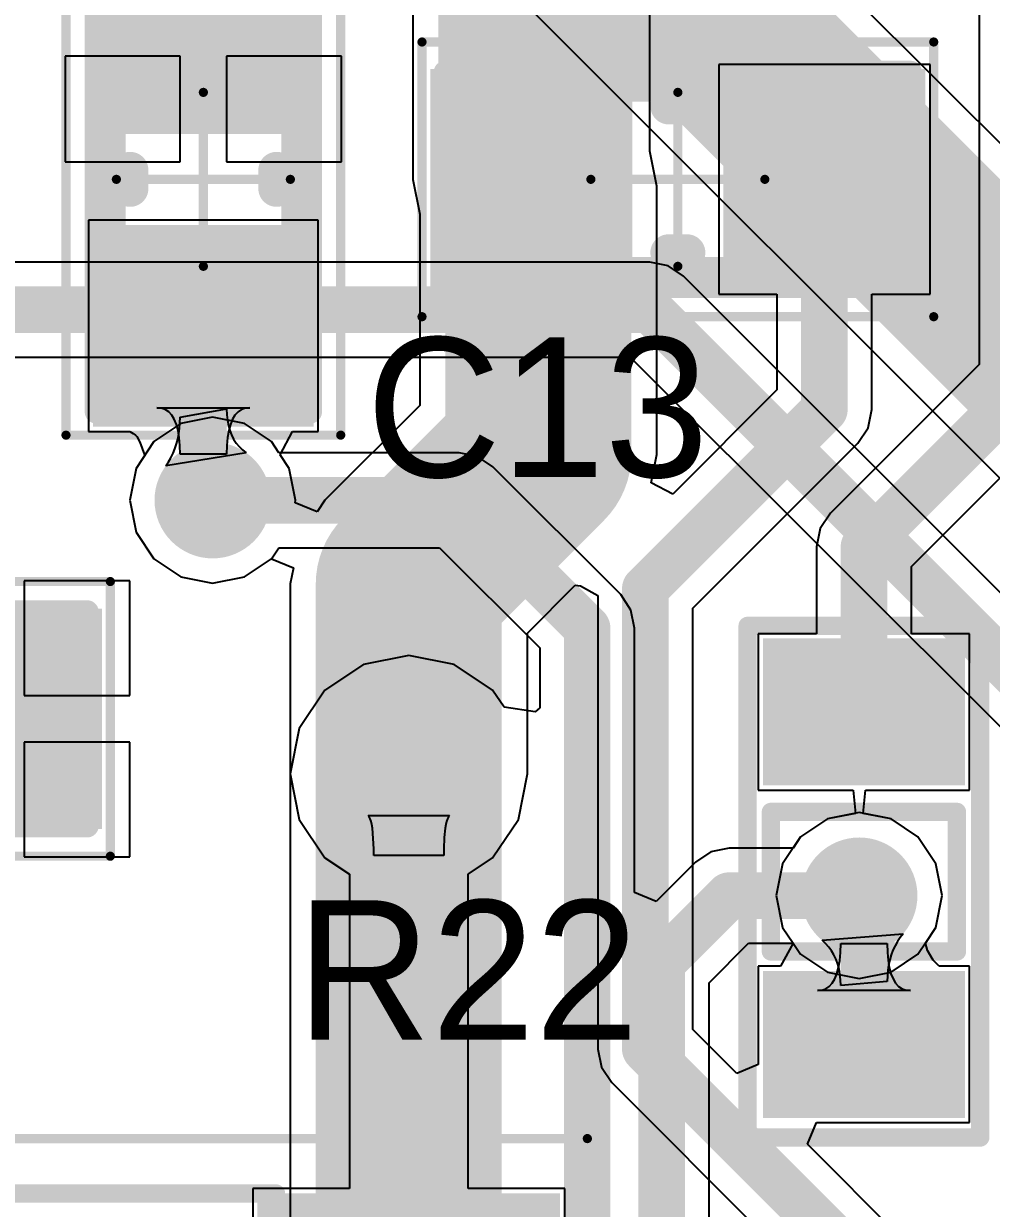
# Model space of a CAD drawing. Header units: millimetres. Extents: x 3.76 to 6.92, y 1.08 to 2.74.
# Drawn here: x 6.4144 to 6.6224, y 1.9398 to 2.1945 of the extents above; entities that cross this region are included whole.
import ezdxf

# ---------------------------------------------------------------- set-up
doc = ezdxf.new("R2010")
doc.units = ezdxf.units.MM
doc.header["$MEASUREMENT"] = 0
for name, color, linetype in [('BottomLayer', 5, 'Continuous'), ('Mechanical13', 56, 'Continuous'), ('Mechanical15', 56, 'Continuous'), ('MultiLayer', 9, 'Continuous'), ('TopLayer', 1, 'Continuous'), ('TopOverlay', 2, 'Continuous'), ('TopPaste', 8, 'Continuous'), ('TopSolder', 216, 'Continuous'), ('ViaHoleLayer', 16, 'Continuous')]:
    doc.layers.add(name, color=color, linetype=linetype)

# ---------------------------------------------------------------- blocks, each defined once
blk = doc.blocks.new('RES_SMD_0603_21')
at = {"layer": 'TopLayer'}
for points in [[(-0.04681, -0.01772), (-0.02319, -0.01772), (-0.04681, 0.01772), (-0.02319, 0.01772)], [(0.02468, -0.01771), (0.0483, -0.01771), (0.02468, 0.01772), (0.0483, 0.01772)]]:
    blk.add_solid(points, dxfattribs=at)
at = {"layer": 'TopOverlay', "const_width": 0.00394}
for points in [[(-0.055, 0.025), (0.055, 0.025)], [(-0.055, 0.025), (-0.055, -0.025)], [(0.055, 0.025), (0.055, -0.025)], [(-0.015, 0.02), (0.015, 0.02)], [(-0.015, 0.02), (-0.015, -0.02)], [(0.015, 0.02), (0.015, -0.02)], [(-0.015, -0.02), (0.015, -0.02)], [(-0.055, -0.025), (0.035, -0.025)], [(0.035, -0.025), (0.055, -0.025)]]:
    blk.add_lwpolyline(points, dxfattribs=at)
at = {"layer": 'TopOverlay', "const_width": 0.00197}
for points in [[(-0.05599, 0.025, 1), (-0.05402, 0.025, 1)], [(-0.05599, 0.025, 1), (-0.05402, 0.025, 1)], [(0.05401, 0.025, 1), (0.05598, 0.025, 1)], [(0.05401, 0.025, 1), (0.05598, 0.025, 1)], [(-0.01599, 0.02, 1), (-0.01402, 0.02, 1)], [(-0.01599, 0.02, 1), (-0.01402, 0.02, 1)], [(0.01401, 0.02, 1), (0.01598, 0.02, 1)], [(0.01401, 0.02, 1), (0.01598, 0.02, 1)], [(-0.01599, -0.02, 1), (-0.01402, -0.02, 1)], [(-0.01599, -0.02, 1), (-0.01402, -0.02, 1)], [(0.01401, -0.02, 1), (0.01598, -0.02, 1)], [(0.01401, -0.02, 1), (0.01598, -0.02, 1)], [(-0.05599, -0.025, 1), (-0.05402, -0.025, 1)], [(-0.05599, -0.025, 1), (-0.05402, -0.025, 1)], [(0.03401, -0.025, 1), (0.03598, -0.025, 1)], [(0.03401, -0.025, 1), (0.03598, -0.025, 1)], [(0.05401, -0.025, 1), (0.05598, -0.025, 1)], [(0.05401, -0.025, 1), (0.05598, -0.025, 1)]]:
    blk.add_lwpolyline(points, format="xyb", close=True, dxfattribs=at)
at = {"layer": 'TopPaste'}
for points in [[(-0.04681, -0.01772), (-0.02319, -0.01772), (-0.04681, 0.01772), (-0.02319, 0.01772)], [(0.02468, -0.01771), (0.0483, -0.01771), (0.02468, 0.01772), (0.0483, 0.01772)]]:
    blk.add_solid(points, dxfattribs=at)
at = {"layer": 'TopSolder'}
for points in [[(-0.05081, -0.02172), (-0.01919, -0.02172), (-0.05081, 0.02172), (-0.01919, 0.02172)], [(0.02068, -0.02171), (0.0523, -0.02171), (0.02068, 0.02172), (0.0523, 0.02172)]]:
    blk.add_solid(points, dxfattribs=at)
blk = doc.blocks.new('SOP65P640X110_21N_49')
at = {"layer": 'Mechanical13', "const_width": 0.00394}
for points in [[(-0.08661, 0.12795), (0.08661, 0.12795)], [(0.08661, -0.12795), (0.08661, 0.12795)]]:
    blk.add_lwpolyline(points, dxfattribs=at)
at = {"layer": 'Mechanical13', "const_width": 0.00197}
blk.add_lwpolyline([(0.08563, 0.12795, 1), (0.0876, 0.12795, 1)], format="xyb", close=True, dxfattribs=at)
blk.add_lwpolyline([(0.08563, 0.12795, 1), (0.0876, 0.12795, 1)], format="xyb", close=True, dxfattribs=at)
at = {"layer": 'Mechanical15', "const_width": 0.00197}
for points in [[(-0.15354, 0.13976), (0.15354, 0.13976)], [(0.15354, -0.13976), (0.15354, 0.13976)]]:
    blk.add_lwpolyline(points, dxfattribs=at)
at = {"layer": 'Mechanical15', "const_width": 0.000984}
blk.add_lwpolyline([(0.15305, 0.13976, 1), (0.15404, 0.13976, 1)], format="xyb", close=True, dxfattribs=at)
blk.add_lwpolyline([(0.15305, 0.13976, 1), (0.15404, 0.13976, 1)], format="xyb", close=True, dxfattribs=at)
at = {"layer": 'TopSolder'}
blk.add_solid([(0.08261, 0.1023), (0.1477, 0.1023), (0.08261, 0.12802), (0.1477, 0.12802)], dxfattribs=at)
blk = doc.blocks.new('CN_SMD_0603_60')
at = {"layer": 'Mechanical13', "const_width": 0.00394}
for points in [[(-0.03445, -0.0187), (-0.03445, 0.0187)], [(-0.03445, 0.0187), (0.03445, 0.0187)], [(0.03445, -0.0187), (0.03445, 0.0187)], [(-0.03445, -0.0187), (0.03445, -0.0187)]]:
    blk.add_lwpolyline(points, dxfattribs=at)
at = {"layer": 'Mechanical13', "const_width": 0.00197}
for points in [[(-0.03543, 0.0187, 1), (-0.03346, 0.0187, 1)], [(-0.03543, 0.0187, 1), (-0.03346, 0.0187, 1)], [(0.03346, 0.0187, 1), (0.03543, 0.0187, 1)], [(0.03346, 0.0187, 1), (0.03543, 0.0187, 1)], [(-0.03543, -0.0187, 1), (-0.03346, -0.0187, 1)], [(-0.03543, -0.0187, 1), (-0.03346, -0.0187, 1)], [(0.03346, -0.0187, 1), (0.03543, -0.0187, 1)], [(0.03346, -0.0187, 1), (0.03543, -0.0187, 1)]]:
    blk.add_lwpolyline(points, format="xyb", close=True, dxfattribs=at)
at = {"layer": 'Mechanical15', "const_width": 0.00197}
for points in [[(-0.055, -0.02953), (-0.055, 0.02953)], [(-0.055, 0.02953), (0.055, 0.02953)], [(0.055, -0.02953), (0.055, 0.02953)], [(0, -0.0187), (0, 0.0187)], [(-0.0187, 0), (0.0187, 0)], [(-0.055, -0.02953), (0.055, -0.02953)]]:
    blk.add_lwpolyline(points, dxfattribs=at)
at = {"layer": 'Mechanical15', "const_width": 0.000984}
for points in [[(-0.05549, 0.02953, 1), (-0.05451, 0.02953, 1)], [(-0.05549, 0.02953, 1), (-0.05451, 0.02953, 1)], [(0.05451, 0.02953, 1), (0.05549, 0.02953, 1)], [(0.05451, 0.02953, 1), (0.05549, 0.02953, 1)], [(-0.00049, 0.0187, 1), (0.00049, 0.0187, 1)], [(-0.01919, 0, 1), (-0.01821, 0, 1)], [(0.01821, 0, 1), (0.01919, 0, 1)], [(-0.00049, -0.0187, 1), (0.00049, -0.0187, 1)], [(-0.05549, -0.02953, 1), (-0.05451, -0.02953, 1)], [(-0.05549, -0.02953, 1), (-0.05451, -0.02953, 1)], [(0.05451, -0.02953, 1), (0.05549, -0.02953, 1)], [(0.05451, -0.02953, 1), (0.05549, -0.02953, 1)]]:
    blk.add_lwpolyline(points, format="xyb", close=True, dxfattribs=at)
at = {"layer": 'TopLayer'}
for points in [[(-0.01378, -0.01969), (-0.01378, 0.01969), (-0.04921, -0.01969), (-0.04921, 0.01969)], [(0.04921, -0.01969), (0.04921, 0.01969), (0.01378, -0.01969), (0.01378, 0.01969)]]:
    blk.add_solid(points, dxfattribs=at)
at = {"layer": 'TopOverlay'}
for points, const_width in [([(-0.05, -0.023), (-0.05, 0.023)], 0.005), ([(-0.05, 0.023), (0.05, 0.023)], 0.005), ([(0.05, -0.023), (0.05, 0.023)], 0.005), ([(-0.00197, 0.01575), (0.00197, 0.01575)], 0.00787), ([(-0.00197, -0.01575), (0.00197, -0.01575)], 0.00787), ([(-0.05, -0.023), (0.05, -0.023)], 0.005)]:
    blk.add_lwpolyline(points, dxfattribs=dict(at, const_width=const_width))
for points, const_width in [([(-0.05125, 0.023, 1), (-0.04875, 0.023, 1)], 0.0025), ([(-0.05125, 0.023, 1), (-0.04875, 0.023, 1)], 0.0025), ([(0.04875, 0.023, 1), (0.05125, 0.023, 1)], 0.0025), ([(0.04875, 0.023, 1), (0.05125, 0.023, 1)], 0.0025), ([(-0.00394, 0.01575, 1), (0, 0.01575, 1)], 0.00394), ([(0, 0.01575, 1), (0.00394, 0.01575, 1)], 0.00394), ([(-0.00394, -0.01575, 1), (0, -0.01575, 1)], 0.00394), ([(0, -0.01575, 1), (0.00394, -0.01575, 1)], 0.00394), ([(-0.05125, -0.023, 1), (-0.04875, -0.023, 1)], 0.0025), ([(-0.05125, -0.023, 1), (-0.04875, -0.023, 1)], 0.0025), ([(0.04875, -0.023, 1), (0.05125, -0.023, 1)], 0.0025), ([(0.04875, -0.023, 1), (0.05125, -0.023, 1)], 0.0025)]:
    blk.add_lwpolyline(points, format="xyb", close=True, dxfattribs=dict(at, const_width=const_width))
at = {"layer": 'TopPaste'}
for points in [[(-0.01378, -0.01969), (-0.01378, 0.01969), (-0.04921, -0.01969), (-0.04921, 0.01969)], [(0.04921, -0.01969), (0.04921, 0.01969), (0.01378, -0.01969), (0.01378, 0.01969)]]:
    blk.add_solid(points, dxfattribs=at)
at = {"layer": 'TopSolder'}
for points in [[(-0.00978, -0.02369), (-0.00978, 0.02369), (-0.05321, -0.02369), (-0.05321, 0.02369)], [(0.05321, -0.02369), (0.05321, 0.02369), (0.00978, -0.02369), (0.00978, 0.02369)]]:
    blk.add_solid(points, dxfattribs=at)
blk = doc.blocks.new('CN_SMD_0603_63')
at = {"layer": 'Mechanical13', "const_width": 0.00394}
for points in [[(-0.03445, -0.0187), (-0.03445, 0.0187)], [(0.03445, 0.0187), (-0.03445, 0.0187)], [(0.03445, -0.0187), (0.03445, 0.0187)], [(0.03445, -0.0187), (-0.03445, -0.0187)]]:
    blk.add_lwpolyline(points, dxfattribs=at)
at = {"layer": 'Mechanical13', "const_width": 0.00197}
for points in [[(-0.03543, 0.0187, 1), (-0.03346, 0.0187, 1)], [(-0.03543, 0.0187, 1), (-0.03346, 0.0187, 1)], [(0.03346, 0.0187, 1), (0.03543, 0.0187, 1)], [(0.03346, 0.0187, 1), (0.03543, 0.0187, 1)], [(-0.03543, -0.0187, 1), (-0.03346, -0.0187, 1)], [(-0.03543, -0.0187, 1), (-0.03346, -0.0187, 1)], [(0.03346, -0.0187, 1), (0.03543, -0.0187, 1)], [(0.03346, -0.0187, 1), (0.03543, -0.0187, 1)]]:
    blk.add_lwpolyline(points, format="xyb", close=True, dxfattribs=at)
at = {"layer": 'Mechanical15', "const_width": 0.00197}
for points in [[(-0.055, -0.02953), (-0.055, 0.02953)], [(0.055, 0.02953), (-0.055, 0.02953)], [(0.055, -0.02953), (0.055, 0.02953)], [(0, -0.0187), (0, 0.0187)], [(0.0187, 0), (-0.0187, 0)], [(0.055, -0.02953), (-0.055, -0.02953)]]:
    blk.add_lwpolyline(points, dxfattribs=at)
at = {"layer": 'Mechanical15', "const_width": 0.000984}
for points in [[(-0.05549, 0.02953, 1), (-0.05451, 0.02953, 1)], [(-0.05549, 0.02953, 1), (-0.05451, 0.02953, 1)], [(0.05451, 0.02953, 1), (0.05549, 0.02953, 1)], [(0.05451, 0.02953, 1), (0.05549, 0.02953, 1)], [(-0.00049, 0.0187, 1), (0.00049, 0.0187, 1)], [(-0.01919, 0, 1), (-0.01821, 0, 1)], [(0.01821, 0, 1), (0.01919, 0, 1)], [(-0.00049, -0.0187, 1), (0.00049, -0.0187, 1)], [(-0.05549, -0.02953, 1), (-0.05451, -0.02953, 1)], [(-0.05549, -0.02953, 1), (-0.05451, -0.02953, 1)], [(0.05451, -0.02953, 1), (0.05549, -0.02953, 1)], [(0.05451, -0.02953, 1), (0.05549, -0.02953, 1)]]:
    blk.add_lwpolyline(points, format="xyb", close=True, dxfattribs=at)
at = {"layer": 'TopLayer'}
for points in [[(-0.01378, -0.01969), (-0.01378, 0.01969), (-0.04921, -0.01969), (-0.04921, 0.01969)], [(0.04921, -0.01969), (0.04921, 0.01969), (0.01378, -0.01969), (0.01378, 0.01969)]]:
    blk.add_solid(points, dxfattribs=at)
at = {"layer": 'TopOverlay'}
for points, const_width in [([(-0.05, -0.023), (-0.05, 0.023)], 0.005), ([(0.05, 0.023), (-0.05, 0.023)], 0.005), ([(0.05, -0.023), (0.05, 0.023)], 0.005), ([(0.00197, 0.01575), (-0.00197, 0.01575)], 0.00787), ([(0.00197, -0.01575), (-0.00197, -0.01575)], 0.00787), ([(0.05, -0.023), (-0.05, -0.023)], 0.005)]:
    blk.add_lwpolyline(points, dxfattribs=dict(at, const_width=const_width))
for points, const_width in [([(-0.05125, 0.023, 1), (-0.04875, 0.023, 1)], 0.0025), ([(-0.05125, 0.023, 1), (-0.04875, 0.023, 1)], 0.0025), ([(0.04875, 0.023, 1), (0.05125, 0.023, 1)], 0.0025), ([(0.04875, 0.023, 1), (0.05125, 0.023, 1)], 0.0025), ([(-0.00394, 0.01575, 1), (0, 0.01575, 1)], 0.00394), ([(0, 0.01575, 1), (0.00394, 0.01575, 1)], 0.00394), ([(-0.00394, -0.01575, 1), (0, -0.01575, 1)], 0.00394), ([(0, -0.01575, 1), (0.00394, -0.01575, 1)], 0.00394), ([(-0.05125, -0.023, 1), (-0.04875, -0.023, 1)], 0.0025), ([(-0.05125, -0.023, 1), (-0.04875, -0.023, 1)], 0.0025), ([(0.04875, -0.023, 1), (0.05125, -0.023, 1)], 0.0025), ([(0.04875, -0.023, 1), (0.05125, -0.023, 1)], 0.0025)]:
    blk.add_lwpolyline(points, format="xyb", close=True, dxfattribs=dict(at, const_width=const_width))
at = {"layer": 'TopPaste'}
for points in [[(-0.01378, -0.01969), (-0.01378, 0.01969), (-0.04921, -0.01969), (-0.04921, 0.01969)], [(0.04921, -0.01969), (0.04921, 0.01969), (0.01378, -0.01969), (0.01378, 0.01969)]]:
    blk.add_solid(points, dxfattribs=at)
at = {"layer": 'TopSolder'}
for points in [[(-0.00978, -0.02369), (-0.00978, 0.02369), (-0.05321, -0.02369), (-0.05321, 0.02369)], [(0.05321, -0.02369), (0.05321, 0.02369), (0.00978, -0.02369), (0.00978, 0.02369)]]:
    blk.add_solid(points, dxfattribs=at)
blk = doc.blocks.new('CN_SMD_0603_69')
at = {"layer": 'Mechanical13', "const_width": 0.00394}
for points in [[(-0.03445, -0.0187), (-0.03445, 0.0187)], [(-0.03445, 0.0187), (0.03445, 0.0187)], [(0.03445, -0.0187), (0.03445, 0.0187)], [(-0.03445, -0.0187), (0.03445, -0.0187)]]:
    blk.add_lwpolyline(points, dxfattribs=at)
at = {"layer": 'Mechanical13', "const_width": 0.00197}
for points in [[(-0.03543, 0.0187, 1), (-0.03346, 0.0187, 1)], [(-0.03543, 0.0187, 1), (-0.03346, 0.0187, 1)], [(0.03346, 0.0187, 1), (0.03543, 0.0187, 1)], [(0.03346, 0.0187, 1), (0.03543, 0.0187, 1)], [(-0.03543, -0.0187, 1), (-0.03346, -0.0187, 1)], [(-0.03543, -0.0187, 1), (-0.03346, -0.0187, 1)], [(0.03346, -0.0187, 1), (0.03543, -0.0187, 1)], [(0.03346, -0.0187, 1), (0.03543, -0.0187, 1)]]:
    blk.add_lwpolyline(points, format="xyb", close=True, dxfattribs=at)
at = {"layer": 'Mechanical15', "const_width": 0.00197}
for points in [[(-0.055, -0.02953), (-0.055, 0.02953)], [(-0.055, 0.02953), (0.055, 0.02953)], [(0.055, -0.02953), (0.055, 0.02953)], [(0, -0.0187), (0, 0.0187)], [(-0.0187, 0), (0.0187, 0)], [(-0.055, -0.02953), (0.055, -0.02953)]]:
    blk.add_lwpolyline(points, dxfattribs=at)
at = {"layer": 'Mechanical15', "const_width": 0.000984}
for points in [[(-0.05549, 0.02953, 1), (-0.05451, 0.02953, 1)], [(-0.05549, 0.02953, 1), (-0.05451, 0.02953, 1)], [(0.05451, 0.02953, 1), (0.05549, 0.02953, 1)], [(0.05451, 0.02953, 1), (0.05549, 0.02953, 1)], [(-0.00049, 0.0187, 1), (0.00049, 0.0187, 1)], [(-0.01919, 0, 1), (-0.01821, 0, 1)], [(0.01821, 0, 1), (0.01919, 0, 1)], [(-0.00049, -0.0187, 1), (0.00049, -0.0187, 1)], [(-0.05549, -0.02953, 1), (-0.05451, -0.02953, 1)], [(-0.05549, -0.02953, 1), (-0.05451, -0.02953, 1)], [(0.05451, -0.02953, 1), (0.05549, -0.02953, 1)], [(0.05451, -0.02953, 1), (0.05549, -0.02953, 1)]]:
    blk.add_lwpolyline(points, format="xyb", close=True, dxfattribs=at)
at = {"layer": 'TopLayer'}
for points in [[(-0.01378, -0.01969), (-0.01378, 0.01969), (-0.04921, -0.01969), (-0.04921, 0.01969)], [(0.04921, -0.01969), (0.04921, 0.01969), (0.01378, -0.01969), (0.01378, 0.01969)]]:
    blk.add_solid(points, dxfattribs=at)
at = {"layer": 'TopOverlay'}
for points, const_width in [([(-0.05, -0.023), (-0.05, 0.023)], 0.005), ([(-0.05, 0.023), (0.05, 0.023)], 0.005), ([(0.05, -0.023), (0.05, 0.023)], 0.005), ([(-0.00197, 0.01575), (0.00197, 0.01575)], 0.00787), ([(-0.00197, -0.01575), (0.00197, -0.01575)], 0.00787), ([(-0.05, -0.023), (0.05, -0.023)], 0.005)]:
    blk.add_lwpolyline(points, dxfattribs=dict(at, const_width=const_width))
for points, const_width in [([(-0.05125, 0.023, 1), (-0.04875, 0.023, 1)], 0.0025), ([(-0.05125, 0.023, 1), (-0.04875, 0.023, 1)], 0.0025), ([(0.04875, 0.023, 1), (0.05125, 0.023, 1)], 0.0025), ([(0.04875, 0.023, 1), (0.05125, 0.023, 1)], 0.0025), ([(-0.00394, 0.01575, 1), (0, 0.01575, 1)], 0.00394), ([(0, 0.01575, 1), (0.00394, 0.01575, 1)], 0.00394), ([(-0.00394, -0.01575, 1), (0, -0.01575, 1)], 0.00394), ([(0, -0.01575, 1), (0.00394, -0.01575, 1)], 0.00394), ([(-0.05125, -0.023, 1), (-0.04875, -0.023, 1)], 0.0025), ([(-0.05125, -0.023, 1), (-0.04875, -0.023, 1)], 0.0025), ([(0.04875, -0.023, 1), (0.05125, -0.023, 1)], 0.0025), ([(0.04875, -0.023, 1), (0.05125, -0.023, 1)], 0.0025)]:
    blk.add_lwpolyline(points, format="xyb", close=True, dxfattribs=dict(at, const_width=const_width))
at = {"layer": 'TopPaste'}
for points in [[(-0.01378, -0.01969), (-0.01378, 0.01969), (-0.04921, -0.01969), (-0.04921, 0.01969)], [(0.04921, -0.01969), (0.04921, 0.01969), (0.01378, -0.01969), (0.01378, 0.01969)]]:
    blk.add_solid(points, dxfattribs=at)
at = {"layer": 'TopSolder'}
for points in [[(-0.00978, -0.02369), (-0.00978, 0.02369), (-0.05321, -0.02369), (-0.05321, 0.02369)], [(0.05321, -0.02369), (0.05321, 0.02369), (0.00978, -0.02369), (0.00978, 0.02369)]]:
    blk.add_solid(points, dxfattribs=at)

msp = doc.modelspace()

# ---------------------------------------------------------------- linework, layer by layer
at = {"layer": 'BottomLayer'}
for p, q in [((6.72913, 2.06392), (6.47602, 2.31702)), ((6.44744, 2.27351), (6.69308, 2.02787)), ((6.549, 2.1432), (6.362, 2.1432)), ((6.5529, 2.14242), (6.549, 2.1432)), ((6.55621, 2.14021), (6.5529, 2.14242)), ((6.68822, 2.0082), (6.55621, 2.14021)), ((6.36622, 2.1228), (6.54478, 2.1228)), ((6.54478, 2.1228), (6.67679, 1.99079)), ((6.455, 2.10984), (6.44817, 2.10848)), ((6.46183, 2.10848), (6.455, 2.10984)), ((6.44817, 2.10848), (6.44238, 2.10462)), ((6.46762, 2.10462), (6.46183, 2.10848)), ((6.44238, 2.10462), (6.43852, 2.09883)), ((6.46923, 2.1022), (6.46762, 2.10462)), ((6.508, 2.1022), (6.46923, 2.1022)), ((6.5119, 2.10142), (6.508, 2.1022)), ((6.51521, 2.09921), (6.5119, 2.10142)), ((6.43852, 2.09883), (6.43716, 2.092)), ((6.54271, 2.07171), (6.51521, 2.09921)), ((6.43716, 2.092), (6.43852, 2.08517)), ((6.43852, 2.08517), (6.44238, 2.07938)), ((6.46762, 2.07938), (6.46923, 2.0818)), ((6.46923, 2.0818), (6.50378, 2.0818)), ((6.50378, 2.0818), (6.5253, 2.06028)), ((6.44238, 2.07938), (6.44817, 2.07552)), ((6.46183, 2.07552), (6.46762, 2.07938)), ((6.44817, 2.07552), (6.455, 2.07416)), ((6.455, 2.07416), (6.46183, 2.07552)), ((6.54492, 2.0684), (6.54271, 2.07171)), ((6.5457, 2.0645), (6.54492, 2.0684)), ((6.5457, 2.00765), (6.5457, 2.0645)), ((6.49716, 2.05865), (6.4874, 2.05671)), ((6.50691, 2.05671), (6.49716, 2.05865)), ((6.5253, 2.06028), (6.5253, 2.04737)), ((6.4874, 2.05671), (6.47913, 2.05118)), ((6.51518, 2.05118), (6.50691, 2.05671)), ((6.47913, 2.05118), (6.47361, 2.04291)), ((6.51764, 2.04751), (6.51518, 2.05118)), ((6.5243, 2.04653), (6.51764, 2.04751)), ((6.5253, 2.04737), (6.5243, 2.04653)), ((6.47361, 2.04291), (6.47167, 2.03316)), ((6.47167, 2.03316), (6.47167, 1.78684)), ((6.594, 2.02484), (6.58717, 2.02348)), ((6.60083, 2.02348), (6.594, 2.02484)), ((6.58717, 2.02348), (6.58138, 2.01962)), ((6.60662, 2.01962), (6.60083, 2.02348)), ((6.566, 2.0172), (6.5621, 2.01642)), ((6.57977, 2.0172), (6.566, 2.0172)), ((6.58138, 2.01962), (6.57977, 2.0172)), ((6.61048, 2.01383), (6.60662, 2.01962)), ((6.5621, 2.01642), (6.55879, 2.01421)), ((6.55879, 2.01421), (6.55032, 2.00573)), ((6.61184, 2.007), (6.61048, 2.01383)), ((6.55032, 2.00573), (6.5457, 2.00765)), ((6.61048, 2.00017), (6.61184, 2.007)), ((6.60662, 1.99438), (6.61048, 2.00017)), ((6.5617, 1.98828), (6.57022, 1.9968)), ((6.57022, 1.9968), (6.57977, 1.9968)), ((6.57977, 1.9968), (6.58138, 1.99438)), ((6.58138, 1.99438), (6.58717, 1.99052)), ((6.60083, 1.99052), (6.60662, 1.99438)), ((6.58717, 1.99052), (6.594, 1.98916)), ((6.594, 1.98916), (6.60083, 1.99052)), ((6.5617, 1.92317), (6.5617, 1.98828))]:
    msp.add_line(p, q, dxfattribs=at)
for points, const_width in [([(6.458, 2.299), (6.7111, 2.0459)], 0.04), ([(6.362, 2.133), (6.549, 2.133)], 0.01), ([(6.549, 2.133), (6.684, 1.998)], 0.01), ([(6.455, 2.092), (6.508, 2.092)], 0.01), ([(6.508, 2.092), (6.5355, 2.0645)], 0.01), ([(6.5355, 1.88864), (6.5355, 2.0645)], 0.01), ([(6.49716, 1.78684), (6.49716, 2.03316)], 0.04), ([(6.5515, 1.9925), (6.566, 2.007)], 0.01), ([(6.566, 2.007), (6.594, 2.007)], 0.01), ([(6.5515, 1.89527), (6.5515, 1.9925)], 0.01)]:
    msp.add_lwpolyline(points, dxfattribs=dict(at, const_width=const_width))
for points, const_width in [([(6.5465, 2.133, 1), (6.5515, 2.133, 1)], 0.005), ([(6.5465, 2.133, 1), (6.5515, 2.133, 1)], 0.005), ([(6.44875, 2.092, 1), (6.46125, 2.092, 1)], 0.0125), ([(6.4525, 2.092, 1), (6.4575, 2.092, 1)], 0.005), ([(6.5055, 2.092, 1), (6.5105, 2.092, 1)], 0.005), ([(6.5055, 2.092, 1), (6.5105, 2.092, 1)], 0.005), ([(6.533, 2.0645, 1), (6.538, 2.0645, 1)], 0.005), ([(6.533, 2.0645, 1), (6.538, 2.0645, 1)], 0.005), ([(6.48716, 2.03316, 1), (6.50716, 2.03316, 1)], 0.02), ([(6.49091, 2.03316, 1), (6.50341, 2.03316, 1)], 0.0125), ([(6.58775, 2.007, 1), (6.60025, 2.007, 1)], 0.0125), ([(6.5635, 2.007, 1), (6.5685, 2.007, 1)], 0.005), ([(6.5635, 2.007, 1), (6.5685, 2.007, 1)], 0.005), ([(6.5915, 2.007, 1), (6.5965, 2.007, 1)], 0.005), ([(6.549, 1.9925, 1), (6.554, 1.9925, 1)], 0.005), ([(6.549, 1.9925, 1), (6.554, 1.9925, 1)], 0.005)]:
    msp.add_lwpolyline(points, format="xyb", close=True, dxfattribs=dict(at, const_width=const_width))
at = {"layer": 'MultiLayer', "const_width": 0.0125}
for points in [[(6.44875, 2.092, 1), (6.46125, 2.092, 1)], [(6.49091, 2.03316, 1), (6.50341, 2.03316, 1)], [(6.58775, 2.007, 1), (6.60025, 2.007, 1)]]:
    msp.add_lwpolyline(points, format="xyb", close=True, dxfattribs=at)
at = {"layer": 'TopLayer'}
for p, q in [((6.49801, 2.2335), (6.49801, 2.161)), ((6.6198, 2.224), (6.6198, 2.12122)), ((6.54899, 2.16703), (6.54899, 2.22295)), ((6.448, 2.1875), (6.42331, 2.1875)), ((6.42331, 2.1875), (6.42331, 2.16478)), ((6.448, 2.16478), (6.448, 2.1875)), ((6.48268, 2.1875), (6.458, 2.1875)), ((6.458, 2.1875), (6.458, 2.16478)), ((6.48268, 2.16478), (6.48268, 2.1875)), ((6.60921, 2.18569), (6.56378, 2.18569)), ((6.56378, 2.18569), (6.56378, 2.13632)), ((6.60921, 2.13632), (6.60921, 2.18569)), ((6.55049, 2.1595), (6.54899, 2.16703)), ((6.42331, 2.16478), (6.448, 2.16478)), ((6.458, 2.16478), (6.48268, 2.16478)), ((6.49801, 2.161), (6.49951, 2.15348)), ((6.55049, 2.10184), (6.55049, 2.1595)), ((6.47768, 2.15222), (6.42831, 2.15222)), ((6.42831, 2.15222), (6.42831, 2.10679)), ((6.47768, 2.10679), (6.47768, 2.15222)), ((6.49951, 2.15348), (6.49951, 2.1124)), ((6.56378, 2.13632), (6.5763, 2.13632)), ((6.5763, 2.13632), (6.5763, 2.11572)), ((6.59669, 2.1115), (6.59669, 2.13632)), ((6.59669, 2.13632), (6.60921, 2.13632)), ((6.6198, 2.12122), (6.58779, 2.08921)), ((6.5763, 2.11572), (6.55389, 2.09331)), ((6.44395, 2.11181), (6.443, 2.11191)), ((6.443, 2.11191), (6.463, 2.11191)), ((6.4448, 2.11151), (6.44395, 2.11181)), ((6.44555, 2.11101), (6.4448, 2.11151)), ((6.448, 2.10986), (6.458, 2.11163)), ((6.458, 2.11163), (6.45804, 2.11038)), ((6.4612, 2.11151), (6.46045, 2.11101)), ((6.46205, 2.11181), (6.4612, 2.11151)), ((6.463, 2.11191), (6.46205, 2.11181)), ((6.49951, 2.1124), (6.47913, 2.09202)), ((6.59592, 2.10759), (6.59669, 2.1115)), ((6.4462, 2.11031), (6.44555, 2.11101)), ((6.44675, 2.10941), (6.4462, 2.11031)), ((6.4472, 2.10831), (6.44675, 2.10941)), ((6.44797, 2.10862), (6.448, 2.10986)), ((6.45804, 2.11038), (6.45817, 2.10919)), ((6.45817, 2.10919), (6.45838, 2.10808)), ((6.45925, 2.10941), (6.4588, 2.10831)), ((6.4598, 2.11031), (6.45925, 2.10941)), ((6.46045, 2.11101), (6.4598, 2.11031)), ((6.60519, 2.07777), (6.63721, 2.10979)), ((6.42831, 2.10679), (6.43715, 2.10679)), ((6.43715, 2.10679), (6.43718, 2.10678)), ((6.43718, 2.10678), (6.43791, 2.10637)), ((6.43791, 2.10637), (6.4384, 2.10598)), ((6.44755, 2.10701), (6.4472, 2.10831)), ((6.4478, 2.10551), (6.44755, 2.10701)), ((6.44772, 2.10628), (6.44788, 2.10743)), ((6.44788, 2.10743), (6.44797, 2.10862)), ((6.45845, 2.10701), (6.4582, 2.10551)), ((6.45838, 2.10808), (6.45867, 2.10703)), ((6.4588, 2.10831), (6.45845, 2.10701)), ((6.45867, 2.10703), (6.45905, 2.10605)), ((6.46951, 2.10179), (6.47218, 2.10679)), ((6.47218, 2.10679), (6.47768, 2.10679)), ((6.59371, 2.10429), (6.59592, 2.10759)), ((6.4384, 2.10598), (6.43867, 2.10568)), ((6.43867, 2.10568), (6.43932, 2.10452)), ((6.43932, 2.10452), (6.44032, 2.10179)), ((6.4469, 2.10308), (6.44723, 2.1041)), ((6.44723, 2.1041), (6.44751, 2.10517)), ((6.44751, 2.10517), (6.44772, 2.10628)), ((6.44795, 2.10381), (6.4478, 2.10551)), ((6.448, 2.10191), (6.44795, 2.10381)), ((6.45805, 2.10381), (6.458, 2.10191)), ((6.4582, 2.10551), (6.45805, 2.10381)), ((6.45905, 2.10605), (6.45951, 2.10515)), ((6.45951, 2.10515), (6.46006, 2.10431)), ((6.46006, 2.10431), (6.46069, 2.10354)), ((6.5582, 2.06878), (6.59371, 2.10429)), ((6.44025, 2.10142), (6.43852, 2.09883)), ((6.44032, 2.10179), (6.44025, 2.10142)), ((6.46221, 2.10221), (6.44493, 2.09941)), ((6.44604, 2.10116), (6.4465, 2.1021)), ((6.4465, 2.1021), (6.4469, 2.10308)), ((6.458, 2.10191), (6.448, 2.10191)), ((6.46069, 2.10354), (6.46141, 2.10284)), ((6.46141, 2.10284), (6.46221, 2.10221)), ((6.47148, 2.09883), (6.46951, 2.10179)), ((6.54928, 2.09577), (6.55049, 2.10184)), ((6.43852, 2.09883), (6.43716, 2.092)), ((6.44493, 2.09941), (6.44552, 2.10027)), ((6.44552, 2.10027), (6.44604, 2.10116)), ((6.47284, 2.092), (6.47148, 2.09883)), ((6.55389, 2.09331), (6.54928, 2.09577)), ((6.43716, 2.092), (6.43852, 2.08517)), ((6.47273, 2.09144), (6.47284, 2.092)), ((6.47744, 2.08949), (6.47273, 2.09144)), ((6.47913, 2.09202), (6.47744, 2.08949)), ((6.58779, 2.08921), (6.58558, 2.0859)), ((6.43852, 2.08517), (6.44238, 2.07938)), ((6.58558, 2.0859), (6.5848, 2.082)), ((6.5848, 2.082), (6.5848, 2.0633)), ((6.44238, 2.07938), (6.44817, 2.07552)), ((6.46183, 2.07552), (6.46762, 2.07938)), ((6.46762, 2.07938), (6.46765, 2.07943)), ((6.46765, 2.07943), (6.47236, 2.07748)), ((6.47236, 2.07748), (6.47167, 2.074)), ((6.60519, 2.0633), (6.60519, 2.07777)), ((6.43721, 2.07469), (6.4145, 2.07469)), ((6.4145, 2.07469), (6.4145, 2.05)), ((6.43721, 2.05), (6.43721, 2.07469)), ((6.44817, 2.07552), (6.455, 2.07416)), ((6.455, 2.07416), (6.46183, 2.07552)), ((6.47167, 2.074), (6.47167, 2.03316)), ((6.52265, 2.06344), (6.53295, 2.07374)), ((6.53295, 2.07374), (6.53405, 2.07357)), ((6.53405, 2.07357), (6.5378, 2.07153)), ((6.5378, 2.07153), (6.5378, 1.974)), ((6.5582, 1.97822), (6.5582, 2.06878)), ((6.52265, 2.03316), (6.52265, 2.06344)), ((6.5848, 2.0633), (6.57228, 2.0633)), ((6.57228, 2.0633), (6.57228, 2.02968)), ((6.61771, 2.0633), (6.60519, 2.0633)), ((6.61771, 2.02968), (6.61771, 2.0633)), ((6.4145, 2.05), (6.43721, 2.05)), ((6.43721, 2.04), (6.4145, 2.04)), ((6.4145, 2.04), (6.4145, 2.01532)), ((6.43721, 2.01532), (6.43721, 2.04)), ((6.47167, 2.03316), (6.47361, 2.0234)), ((6.52071, 2.0234), (6.52265, 2.03316)), ((6.57228, 2.02968), (6.59267, 2.02968)), ((6.59267, 2.02968), (6.59317, 2.02468)), ((6.59483, 2.02468), (6.59533, 2.02968)), ((6.59533, 2.02968), (6.61771, 2.02968)), ((6.47361, 2.0234), (6.47913, 2.01513)), ((6.48864, 2.02392), (6.48841, 2.02423)), ((6.48841, 2.02423), (6.50591, 2.02423)), ((6.48886, 2.0235), (6.48864, 2.02392)), ((6.48904, 2.02294), (6.48886, 2.0235)), ((6.48921, 2.02227), (6.48904, 2.02294)), ((6.50527, 2.02294), (6.50511, 2.02227)), ((6.50546, 2.0235), (6.50527, 2.02294)), ((6.50567, 2.02392), (6.50546, 2.0235)), ((6.50591, 2.02423), (6.50567, 2.02392)), ((6.51518, 2.01513), (6.52071, 2.0234)), ((6.58717, 2.02348), (6.58138, 2.01962)), ((6.59317, 2.02468), (6.58717, 2.02348)), ((6.60083, 2.02348), (6.59483, 2.02468)), ((6.60662, 2.01962), (6.60083, 2.02348)), ((6.48935, 2.02147), (6.48921, 2.02227)), ((6.48965, 2.01707), (6.48935, 2.02147)), ((6.50497, 2.02147), (6.50477, 2.01952)), ((6.50511, 2.02227), (6.50497, 2.02147)), ((6.50477, 2.01952), (6.50467, 2.01707)), ((6.58138, 2.01962), (6.57752, 2.01383)), ((6.61048, 2.01383), (6.60662, 2.01962)), ((6.4145, 2.01532), (6.43721, 2.01532)), ((6.47913, 2.01513), (6.48441, 2.01161)), ((6.48966, 2.01566), (6.48965, 2.01707)), ((6.50466, 2.01566), (6.48966, 2.01566)), ((6.50467, 2.01707), (6.50466, 2.01566)), ((6.5099, 2.01161), (6.51518, 2.01513)), ((6.57752, 2.01383), (6.57616, 2.007)), ((6.61184, 2.007), (6.61048, 2.01383)), ((6.48441, 2.01161), (6.48441, 1.94402)), ((6.5099, 1.94402), (6.5099, 2.01161)), ((6.57616, 2.007), (6.57752, 2.00017)), ((6.61048, 2.00017), (6.61184, 2.007)), ((6.57752, 2.00017), (6.57976, 1.99681)), ((6.60824, 1.99681), (6.61048, 2.00017)), ((6.58599, 1.9974), (6.60344, 1.9988)), ((6.58675, 1.9967), (6.58599, 1.9974)), ((6.6022, 1.99713), (6.60168, 1.99622)), ((6.60278, 1.99799), (6.6022, 1.99713)), ((6.60344, 1.9988), (6.60278, 1.99799)), ((6.57976, 1.99681), (6.57709, 1.99181)), ((6.58744, 1.99594), (6.58675, 1.9967)), ((6.58804, 1.99512), (6.58744, 1.99594)), ((6.58856, 1.99424), (6.58804, 1.99512)), ((6.5898, 1.99304), (6.58995, 1.99476)), ((6.58995, 1.99476), (6.59, 1.99669)), ((6.59, 1.99669), (6.6, 1.99669)), ((6.6, 1.99669), (6.60005, 1.99476)), ((6.60005, 1.99476), (6.6002, 1.99304)), ((6.60124, 1.99526), (6.60086, 1.99426)), ((6.60168, 1.99622), (6.60124, 1.99526)), ((6.60863, 1.9952), (6.60824, 1.99681)), ((6.60988, 1.99314), (6.60863, 1.9952)), ((6.57709, 1.99181), (6.57228, 1.99181)), ((6.57228, 1.99181), (6.57228, 1.97067)), ((6.589, 1.99329), (6.58856, 1.99424)), ((6.58936, 1.99229), (6.589, 1.99329)), ((6.58964, 1.99122), (6.58936, 1.99229)), ((6.58955, 1.99153), (6.5898, 1.99304)), ((6.60031, 1.99211), (6.60014, 1.99096)), ((6.6002, 1.99304), (6.60045, 1.99153)), ((6.60055, 1.99321), (6.60031, 1.99211)), ((6.60086, 1.99426), (6.60055, 1.99321)), ((6.61117, 1.99181), (6.60988, 1.99314)), ((6.61772, 1.99181), (6.61117, 1.99181)), ((6.61772, 1.95819), (6.61772, 1.99181)), ((6.58875, 1.9891), (6.5892, 1.99021)), ((6.5892, 1.99021), (6.58955, 1.99153)), ((6.58984, 1.9901), (6.58964, 1.99122)), ((6.58996, 1.98891), (6.58984, 1.9901)), ((6.60003, 1.98977), (6.6, 1.98853)), ((6.60014, 1.99096), (6.60003, 1.98977)), ((6.60045, 1.99153), (6.6008, 1.99021)), ((6.6008, 1.99021), (6.60125, 1.9891)), ((6.585, 1.98657), (6.58595, 1.98667)), ((6.58595, 1.98667), (6.5868, 1.98697)), ((6.5868, 1.98697), (6.58755, 1.98748)), ((6.58755, 1.98748), (6.5882, 1.98819)), ((6.5882, 1.98819), (6.58875, 1.9891)), ((6.59, 1.98766), (6.58996, 1.98891)), ((6.6, 1.98853), (6.59, 1.98766)), ((6.60125, 1.9891), (6.6018, 1.98819)), ((6.6018, 1.98819), (6.60245, 1.98748)), ((6.60245, 1.98748), (6.6032, 1.98697)), ((6.6032, 1.98697), (6.60405, 1.98667)), ((6.60405, 1.98667), (6.605, 1.98657)), ((6.605, 1.98657), (6.585, 1.98657)), ((6.56766, 1.96876), (6.5582, 1.97822)), ((6.5378, 1.974), (6.53858, 1.9701)), ((6.53858, 1.9701), (6.54079, 1.96679)), ((6.57228, 1.97067), (6.56766, 1.96876)), ((6.54079, 1.96679), (6.58079, 1.92679)), ((6.58285, 1.95357), (6.58477, 1.95819)), ((6.58477, 1.95819), (6.61772, 1.95819)), ((6.60621, 1.93021), (6.58285, 1.95357)), ((6.48441, 1.94402), (6.46361, 1.94402)), ((6.46361, 1.94402), (6.46361, 1.9163)), ((6.5307, 1.94402), (6.5099, 1.94402)), ((6.5307, 1.91476), (6.5307, 1.94402))]:
    msp.add_line(p, q, dxfattribs=at)
for points, const_width in [([(6.5235, 2.161), (6.5235, 2.2335)], 0.04), ([(6.5235, 2.161), (6.525, 2.1595)], 0.04), ([(6.525, 2.10184), (6.525, 2.1595)], 0.04), ([(6.5865, 2.1115), (6.5865, 2.161)], 0.01), ([(6.453, 2.094), (6.453, 2.1295)], 0.01), ([(6.49716, 2.074), (6.525, 2.10184)], 0.04), ([(6.595, 2.082), (6.63, 2.117)], 0.01), ([(6.548, 2.073), (6.5865, 2.1115)], 0.01), ([(6.453, 2.094), (6.455, 2.092)], 0.01), ([(6.49716, 2.03316), (6.49716, 2.074)], 0.04), ([(6.595, 2.04649), (6.595, 2.082)], 0.01), ([(6.548, 1.974), (6.548, 2.073)], 0.01), ([(6.49716, 1.93016), (6.49716, 2.03316)], 0.015), ([(6.594, 2.007), (6.595, 2.006)], 0.01), ([(6.595, 1.975), (6.595, 2.006)], 0.01), ([(6.548, 1.974), (6.599, 1.923)], 0.01)]:
    msp.add_lwpolyline(points, dxfattribs=dict(at, const_width=const_width))
for points, const_width in [([(6.5135, 2.161, 1), (6.5335, 2.161, 1)], 0.02), ([(6.5135, 2.161, 1), (6.5335, 2.161, 1)], 0.02), ([(6.515, 2.1595, 1), (6.535, 2.1595, 1)], 0.02), ([(6.515, 2.1595, 1), (6.535, 2.1595, 1)], 0.02), ([(6.584, 2.161, 1), (6.589, 2.161, 1)], 0.005), ([(6.4505, 2.1295, 1), (6.4555, 2.1295, 1)], 0.005), ([(6.515, 2.10184, 1), (6.535, 2.10184, 1)], 0.02), ([(6.515, 2.10184, 1), (6.535, 2.10184, 1)], 0.02), ([(6.584, 2.1115, 1), (6.589, 2.1115, 1)], 0.005), ([(6.584, 2.1115, 1), (6.589, 2.1115, 1)], 0.005), ([(6.44875, 2.092, 1), (6.46125, 2.092, 1)], 0.0125), ([(6.4505, 2.094, 1), (6.4555, 2.094, 1)], 0.005), ([(6.4505, 2.094, 1), (6.4555, 2.094, 1)], 0.005), ([(6.4525, 2.092, 1), (6.4575, 2.092, 1)], 0.005), ([(6.48716, 2.074, 1), (6.50716, 2.074, 1)], 0.02), ([(6.48716, 2.074, 1), (6.50716, 2.074, 1)], 0.02), ([(6.5925, 2.082, 1), (6.5975, 2.082, 1)], 0.005), ([(6.5925, 2.082, 1), (6.5975, 2.082, 1)], 0.005), ([(6.5455, 2.073, 1), (6.5505, 2.073, 1)], 0.005), ([(6.5455, 2.073, 1), (6.5505, 2.073, 1)], 0.005), ([(6.48716, 2.03316, 1), (6.50716, 2.03316, 1)], 0.02), ([(6.5925, 2.04649, 1), (6.5975, 2.04649, 1)], 0.005), ([(6.49091, 2.03316, 1), (6.50341, 2.03316, 1)], 0.0125), ([(6.49341, 2.03316, 1), (6.50091, 2.03316, 1)], 0.0075), ([(6.58775, 2.007, 1), (6.60025, 2.007, 1)], 0.0125), ([(6.5915, 2.007, 1), (6.5965, 2.007, 1)], 0.005), ([(6.5925, 2.006, 1), (6.5975, 2.006, 1)], 0.005), ([(6.5925, 2.006, 1), (6.5975, 2.006, 1)], 0.005), ([(6.5455, 1.974, 1), (6.5505, 1.974, 1)], 0.005), ([(6.5455, 1.974, 1), (6.5505, 1.974, 1)], 0.005), ([(6.5925, 1.975, 1), (6.5975, 1.975, 1)], 0.005)]:
    msp.add_lwpolyline(points, format="xyb", close=True, dxfattribs=dict(at, const_width=const_width))
at = {"layer": 'ViaHoleLayer', "const_width": 0.0075}
for points in [[(6.45125, 2.092, 1), (6.45875, 2.092, 1)], [(6.49341, 2.03316, 1), (6.50091, 2.03316, 1)], [(6.59025, 2.007, 1), (6.59775, 2.007, 1)]]:
    msp.add_lwpolyline(points, format="xyb", close=True, dxfattribs=at)

# ---------------------------------------------------------------- block references
for name, p, rotation in [('CN_SMD_0603_63', (6.453, 2.161), 270), ('CN_SMD_0603_69', (6.555, 2.161), 360), ('CN_SMD_0603_60', (6.378, 2.045), 360), ('RES_SMD_0603_21', (6.595, 2.01), 90)]:
    msp.add_blockref(name, p, dxfattribs=dict(rotation=rotation))
msp.add_blockref('SOP65P640X110_21N_49', (6.382, 1.815))

# ---------------------------------------------------------------- texts
at = {"layer": 'TopOverlay'}
for s, p in [('C13', (6.488, 2.097)), ('R22', (6.473, 1.976))]:
    msp.add_text(s, height=0.03, dxfattribs=at).set_placement(p)

doc.saveas('drawing.dxf')
